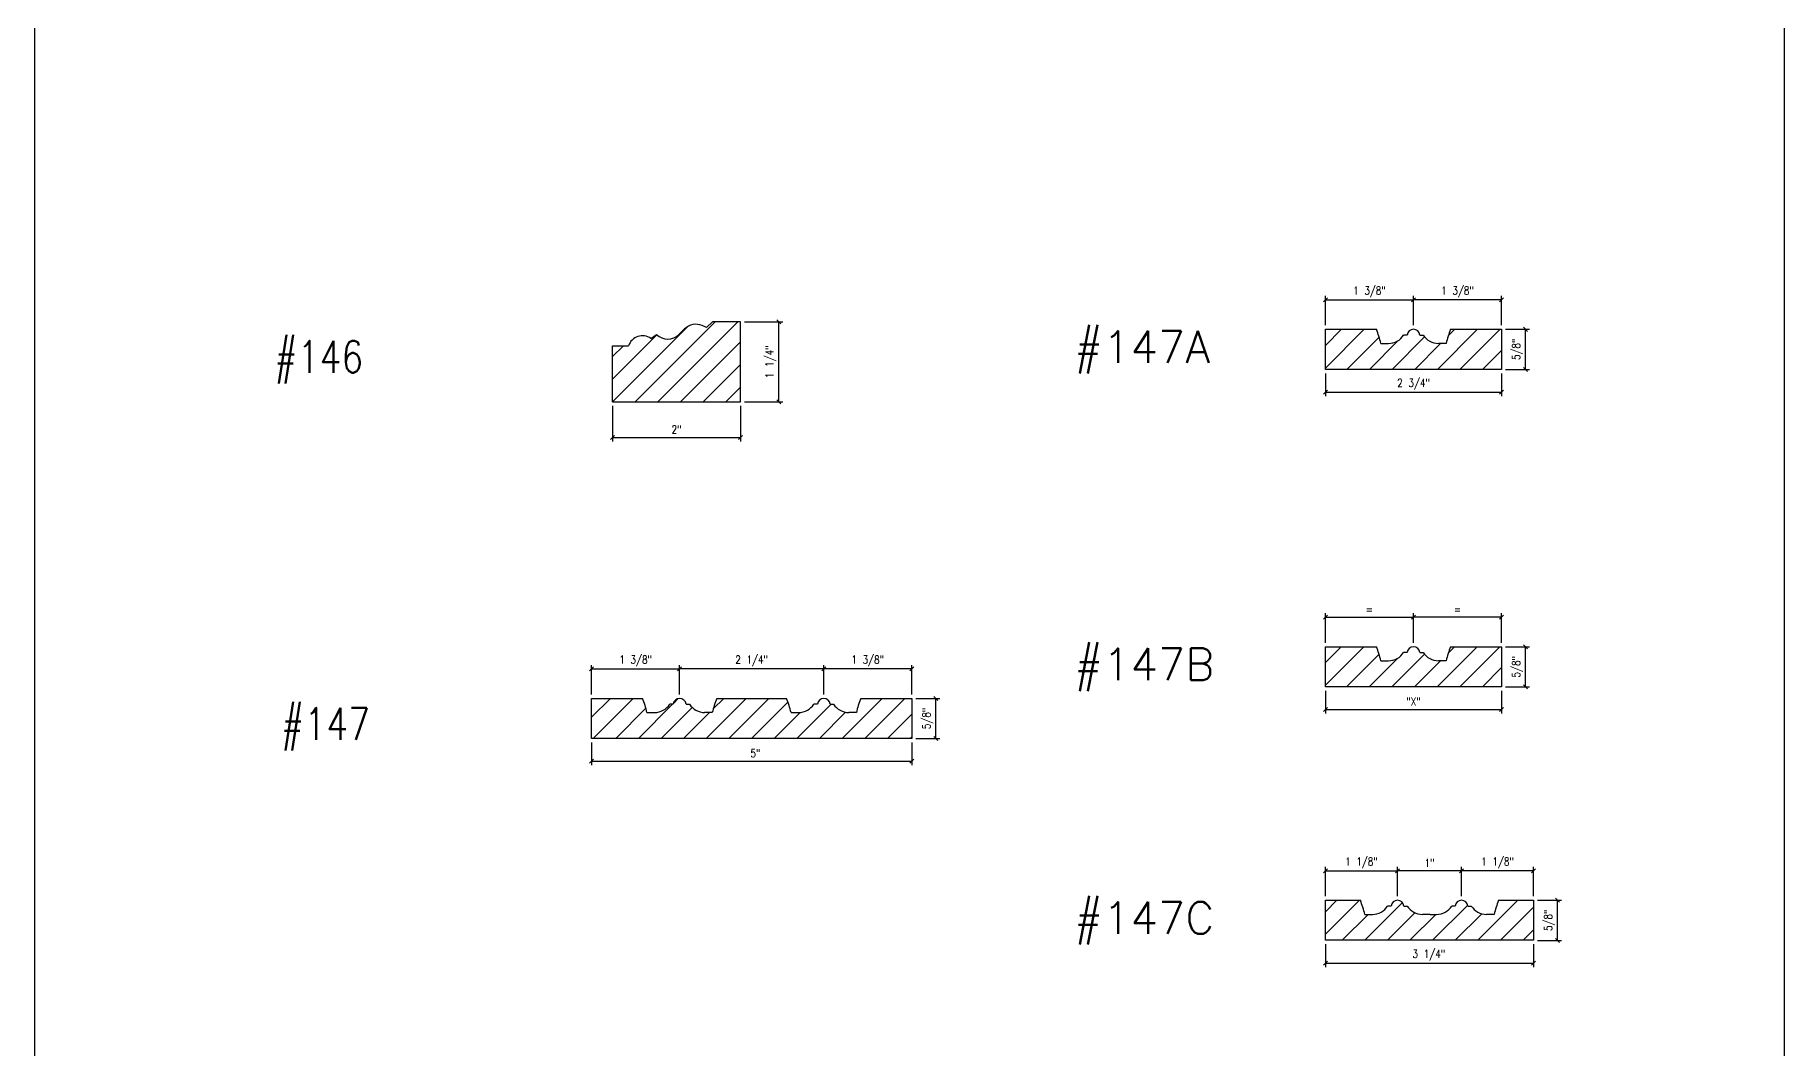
# Model space of a CAD drawing. Header units: inches. Extents: x 1985 to 11287, y 379 to 3234.
# Drawn here: x 7775.65 to 7802.96, y 1679.75 to 1695.58 of the extents above; entities that cross this region are included whole.
import ezdxf

# ---------------------------------------------------------------- set-up
doc = ezdxf.new("R2010")
doc.units = ezdxf.units.IN
doc.header["$MEASUREMENT"] = 0
doc.layers.get('0').update_dxf_attribs({"linetype": 'CONTINUOUS'})
doc.layers.get('Defpoints').update_dxf_attribs({"linetype": 'CONTINUOUS'})
for name, color, linetype in [('COTE1-1 99', 7, 'CONTINUOUS'), ('detail 99', 30, 'CONTINUOUS'), ('hatch 99', 1, 'CONTINUOUS'), ('separation 99', 3, 'CONTINUOUS'), ('wood detail 99', 7, 'CONTINUOUS')]:
    doc.layers.add(name, color=color, linetype=linetype)
doc.styles.get("Standard").update_dxf_attribs({"font": 'txt.shx', "width": 0.8})
doc.dimstyles.new('Muntin', dxfattribs={"dimtxt": 0.125, "dimasz": 0.0625, "dimexe": 0.0625, "dimexo": 0.0625, "dimgap": 0.0625, "dimtad": 1, "dimdec": 5, "dimzin": 0, "dimdsep": 46, "dimlunit": 5, "dimtxsty": 'Standard', "dimblk": 'OBLIQUE', "dimcen": 0.125, "dimclrd": 1, "dimclre": 1, "dimadec": 1, "dimazin": 0, "dimtfac": 0.375, "dimtdec": 5, "dimtmove": 0, "dimatfit": 3, "dimldrblk": 'OBLIQUE', "dimfxl": 1, "dimfrac": 2, "dimtolj": 1, "dimtzin": 0, "dimarcsym": 0})
pattern_1 = [(45, (591.37228, -1146.60747), (-0.176776695, 0.176776695), [])]

# ---------------------------------------------------------------- blocks, each defined once
blk = doc.blocks.new('_OBLIQUE')
at = {"color": 0, "linetype": 'ByBlock'}
blk.add_line((-0.5, -0.5), (0.5, 0.5), dxfattribs=at)
blk = doc.blocks.new('*D71')
at = {"layer": 'COTE1-1 99', "color": 1, "lineweight": -2, "transparency": 16777216}
for p, q in [((7784.339, 1684.532), (7784.339, 1684.176)), ((7789.339, 1684.532), (7789.339, 1684.176)), ((7784.339, 1684.238), (7789.339, 1684.238))]:
    blk.add_line(p, q, dxfattribs=at)
at = {"layer": 'Defpoints', "color": 0, "transparency": 16777216}
for p in [(7784.339, 1684.595), (7789.339, 1684.595), (7789.339, 1684.238)]:
    blk.add_point(p, dxfattribs=at)
at = {"layer": 'COTE1-1 99', "color": 1, "lineweight": -2, "transparency": 16777216, "xscale": 0.0625, "yscale": 0.0625, "zscale": 0.0625, "rotation": 180}
blk.add_blockref('_OBLIQUE', (7784.339, 1684.238), dxfattribs=at)
at = {"layer": 'COTE1-1 99', "color": 1, "lineweight": -2, "transparency": 16777216, "xscale": 0.0625, "yscale": 0.0625, "zscale": 0.0625}
blk.add_blockref('_OBLIQUE', (7789.339, 1684.238), dxfattribs=at)
at = {"layer": 'COTE1-1 99', "color": 0, "transparency": 16777216, "insert": (7786.899, 1684.363), "char_height": 0.125, "attachment_point": 5}
blk.add_mtext('\\A1;5"', dxfattribs=at)
blk = doc.blocks.new('*D72')
at = {"layer": 'COTE1-1 99', "color": 1, "lineweight": -2, "transparency": 16777216}
for p, q in [((7789.402, 1685.22), (7789.777, 1685.22)), ((7789.714, 1684.595), (7789.714, 1685.22)), ((7789.402, 1684.595), (7789.777, 1684.595))]:
    blk.add_line(p, q, dxfattribs=at)
at = {"layer": 'Defpoints', "color": 0, "transparency": 16777216}
for p in [(7789.339, 1685.22), (7789.714, 1685.22), (7789.339, 1684.595)]:
    blk.add_point(p, dxfattribs=at)
at = {"layer": 'COTE1-1 99', "color": 1, "lineweight": -2, "transparency": 16777216, "xscale": 0.0625, "yscale": 0.0625, "zscale": 0.0625}
for p, rotation in [((7789.714, 1685.22), 90), ((7789.714, 1684.595), 270)]:
    blk.add_blockref('_OBLIQUE', p, dxfattribs=dict(at, rotation=rotation))
at = {"layer": 'COTE1-1 99', "color": 0, "transparency": 16777216, "insert": (7789.589, 1684.907), "char_height": 0.125, "attachment_point": 5, "rotation": 90}
blk.add_mtext('\\A1;5/8"', dxfattribs=at)
blk = doc.blocks.new('*D73')
at = {"layer": 'COTE1-1 99', "color": 1, "lineweight": -2, "transparency": 16777216}
for p, q in [((7784.339, 1685.282), (7784.339, 1685.741)), ((7784.339, 1685.679), (7785.714, 1685.679)), ((7785.714, 1685.282), (7785.714, 1685.741))]:
    blk.add_line(p, q, dxfattribs=at)
at = {"layer": 'Defpoints', "color": 0, "transparency": 16777216}
for p in [(7785.714, 1685.679), (7784.339, 1685.22), (7785.714, 1685.22)]:
    blk.add_point(p, dxfattribs=at)
at = {"layer": 'COTE1-1 99', "color": 1, "lineweight": -2, "transparency": 16777216, "xscale": 0.0625, "yscale": 0.0625, "zscale": 0.0625, "rotation": 180}
blk.add_blockref('_OBLIQUE', (7784.339, 1685.679), dxfattribs=at)
at = {"layer": 'COTE1-1 99', "color": 1, "lineweight": -2, "transparency": 16777216, "xscale": 0.0625, "yscale": 0.0625, "zscale": 0.0625}
blk.add_blockref('_OBLIQUE', (7785.714, 1685.679), dxfattribs=at)
at = {"layer": 'COTE1-1 99', "color": 0, "transparency": 16777216, "insert": (7785.027, 1685.804), "char_height": 0.125, "attachment_point": 5}
blk.add_mtext('\\A1;1 3/8"', dxfattribs=at)
blk = doc.blocks.new('*D74')
at = {"layer": 'COTE1-1 99', "color": 1, "lineweight": -2, "transparency": 16777216}
for p, q in [((7787.964, 1685.282), (7787.964, 1685.741)), ((7789.339, 1685.679), (7787.964, 1685.679)), ((7789.339, 1685.282), (7789.339, 1685.741))]:
    blk.add_line(p, q, dxfattribs=at)
at = {"layer": 'Defpoints', "color": 0, "transparency": 16777216}
for p in [(7787.964, 1685.679), (7787.964, 1685.22), (7789.339, 1685.22)]:
    blk.add_point(p, dxfattribs=at)
at = {"layer": 'COTE1-1 99', "color": 1, "lineweight": -2, "transparency": 16777216, "xscale": 0.0625, "yscale": 0.0625, "zscale": 0.0625, "rotation": 180}
blk.add_blockref('_OBLIQUE', (7787.964, 1685.679), dxfattribs=at)
at = {"layer": 'COTE1-1 99', "color": 1, "lineweight": -2, "transparency": 16777216, "xscale": 0.0625, "yscale": 0.0625, "zscale": 0.0625}
blk.add_blockref('_OBLIQUE', (7789.339, 1685.679), dxfattribs=at)
at = {"layer": 'COTE1-1 99', "color": 0, "transparency": 16777216, "insert": (7788.652, 1685.804), "char_height": 0.125, "attachment_point": 5}
blk.add_mtext('\\A1;1 3/8"', dxfattribs=at)
blk = doc.blocks.new('*D75')
at = {"layer": 'COTE1-1 99', "color": 1, "lineweight": -2, "transparency": 16777216}
for p, q in [((7785.714, 1685.282), (7785.714, 1685.741)), ((7787.964, 1685.679), (7785.714, 1685.679)), ((7787.964, 1685.282), (7787.964, 1685.741))]:
    blk.add_line(p, q, dxfattribs=at)
at = {"layer": 'Defpoints', "color": 0, "transparency": 16777216}
for p in [(7785.714, 1685.679), (7785.714, 1685.22), (7787.964, 1685.22)]:
    blk.add_point(p, dxfattribs=at)
at = {"layer": 'COTE1-1 99', "color": 1, "lineweight": -2, "transparency": 16777216, "xscale": 0.0625, "yscale": 0.0625, "zscale": 0.0625, "rotation": 180}
blk.add_blockref('_OBLIQUE', (7785.714, 1685.679), dxfattribs=at)
at = {"layer": 'COTE1-1 99', "color": 1, "lineweight": -2, "transparency": 16777216, "xscale": 0.0625, "yscale": 0.0625, "zscale": 0.0625}
blk.add_blockref('_OBLIQUE', (7787.964, 1685.679), dxfattribs=at)
at = {"layer": 'COTE1-1 99', "color": 0, "transparency": 16777216, "insert": (7786.839, 1685.804), "char_height": 0.125, "attachment_point": 5}
blk.add_mtext('\\A1;2 1/4"', dxfattribs=at)
blk = doc.blocks.new('*D76')
at = {"layer": 'COTE1-1 99', "color": 1, "lineweight": -2, "transparency": 16777216}
for p, q in [((7784.666, 1689.787), (7784.666, 1689.23)), ((7786.666, 1689.787), (7786.666, 1689.23)), ((7784.666, 1689.293), (7786.666, 1689.293))]:
    blk.add_line(p, q, dxfattribs=at)
at = {"layer": 'Defpoints', "color": 0, "transparency": 16777216}
for p in [(7784.666, 1689.849), (7786.666, 1689.849), (7786.666, 1689.293)]:
    blk.add_point(p, dxfattribs=at)
at = {"layer": 'COTE1-1 99', "color": 1, "lineweight": -2, "transparency": 16777216, "xscale": 0.0625, "yscale": 0.0625, "zscale": 0.0625, "rotation": 180}
blk.add_blockref('_OBLIQUE', (7784.666, 1689.293), dxfattribs=at)
at = {"layer": 'COTE1-1 99', "color": 1, "lineweight": -2, "transparency": 16777216, "xscale": 0.0625, "yscale": 0.0625, "zscale": 0.0625}
blk.add_blockref('_OBLIQUE', (7786.666, 1689.293), dxfattribs=at)
at = {"layer": 'COTE1-1 99', "color": 0, "transparency": 16777216, "insert": (7785.666, 1689.418), "char_height": 0.125, "attachment_point": 5}
blk.add_mtext('\\A1;2"', dxfattribs=at)
blk = doc.blocks.new('*D77')
at = {"layer": 'COTE1-1 99', "color": 1, "lineweight": -2, "transparency": 16777216}
for p, q in [((7786.729, 1691.099), (7787.326, 1691.099)), ((7787.264, 1689.849), (7787.264, 1691.099)), ((7786.729, 1689.849), (7787.326, 1689.849))]:
    blk.add_line(p, q, dxfattribs=at)
at = {"layer": 'Defpoints', "color": 0, "transparency": 16777216}
for p in [(7786.666, 1691.099), (7787.264, 1691.099), (7786.666, 1689.849)]:
    blk.add_point(p, dxfattribs=at)
at = {"layer": 'COTE1-1 99', "color": 1, "lineweight": -2, "transparency": 16777216, "xscale": 0.0625, "yscale": 0.0625, "zscale": 0.0625}
for p, rotation in [((7787.264, 1691.099), 90), ((7787.264, 1689.849), 270)]:
    blk.add_blockref('_OBLIQUE', p, dxfattribs=dict(at, rotation=rotation))
at = {"layer": 'COTE1-1 99', "color": 0, "transparency": 16777216, "insert": (7787.139, 1690.474), "char_height": 0.125, "attachment_point": 5, "rotation": 90}
blk.add_mtext('\\A1;1 1/4"', dxfattribs=at)
blk = doc.blocks.new('*D62')
at = {"layer": 'COTE1-1 99', "color": 1, "lineweight": -2, "transparency": 16777216}
for p, q in [((7795.801, 1681.381), (7795.801, 1681.024)), ((7799.051, 1681.381), (7799.051, 1681.024)), ((7795.801, 1681.087), (7799.051, 1681.087))]:
    blk.add_line(p, q, dxfattribs=at)
at = {"layer": 'Defpoints', "color": 0, "transparency": 16777216}
for p in [(7795.801, 1681.443), (7799.051, 1681.443), (7799.051, 1681.087)]:
    blk.add_point(p, dxfattribs=at)
at = {"layer": 'COTE1-1 99', "color": 1, "lineweight": -2, "transparency": 16777216, "xscale": 0.0625, "yscale": 0.0625, "zscale": 0.0625, "rotation": 180}
blk.add_blockref('_OBLIQUE', (7795.801, 1681.087), dxfattribs=at)
at = {"layer": 'COTE1-1 99', "color": 1, "lineweight": -2, "transparency": 16777216, "xscale": 0.0625, "yscale": 0.0625, "zscale": 0.0625}
blk.add_blockref('_OBLIQUE', (7799.051, 1681.087), dxfattribs=at)
at = {"layer": 'COTE1-1 99', "color": 0, "transparency": 16777216, "insert": (7797.416, 1681.212), "char_height": 0.125, "attachment_point": 5}
blk.add_mtext('\\A1;3 1/4"', dxfattribs=at)
blk = doc.blocks.new('*D63')
at = {"layer": 'COTE1-1 99', "color": 1, "lineweight": -2, "transparency": 16777216}
for p, q in [((7799.113, 1682.068), (7799.488, 1682.068)), ((7799.425, 1681.443), (7799.425, 1682.068)), ((7799.113, 1681.443), (7799.488, 1681.443))]:
    blk.add_line(p, q, dxfattribs=at)
at = {"layer": 'Defpoints', "color": 0, "transparency": 16777216}
for p in [(7799.051, 1682.068), (7799.425, 1682.068), (7799.051, 1681.443)]:
    blk.add_point(p, dxfattribs=at)
at = {"layer": 'COTE1-1 99', "color": 1, "lineweight": -2, "transparency": 16777216, "xscale": 0.0625, "yscale": 0.0625, "zscale": 0.0625}
for p, rotation in [((7799.425, 1682.068), 90), ((7799.425, 1681.443), 270)]:
    blk.add_blockref('_OBLIQUE', p, dxfattribs=dict(at, rotation=rotation))
at = {"layer": 'COTE1-1 99', "color": 0, "transparency": 16777216, "insert": (7799.3, 1681.756), "char_height": 0.125, "attachment_point": 5, "rotation": 90}
blk.add_mtext('\\A1;5/8"', dxfattribs=at)
blk = doc.blocks.new('*D64')
at = {"layer": 'COTE1-1 99', "color": 1, "lineweight": -2, "transparency": 16777216}
for p, q in [((7795.801, 1682.131), (7795.801, 1682.59)), ((7795.801, 1682.527), (7796.926, 1682.527)), ((7796.926, 1682.131), (7796.926, 1682.59))]:
    blk.add_line(p, q, dxfattribs=at)
at = {"layer": 'Defpoints', "color": 0, "transparency": 16777216}
for p in [(7796.926, 1682.527), (7795.801, 1682.068), (7796.926, 1682.068)]:
    blk.add_point(p, dxfattribs=at)
at = {"layer": 'COTE1-1 99', "color": 1, "lineweight": -2, "transparency": 16777216, "xscale": 0.0625, "yscale": 0.0625, "zscale": 0.0625, "rotation": 180}
blk.add_blockref('_OBLIQUE', (7795.801, 1682.527), dxfattribs=at)
at = {"layer": 'COTE1-1 99', "color": 1, "lineweight": -2, "transparency": 16777216, "xscale": 0.0625, "yscale": 0.0625, "zscale": 0.0625}
blk.add_blockref('_OBLIQUE', (7796.926, 1682.527), dxfattribs=at)
at = {"layer": 'COTE1-1 99', "color": 0, "transparency": 16777216, "insert": (7796.363, 1682.652), "char_height": 0.125, "attachment_point": 5}
blk.add_mtext('\\A1;1 1/8"', dxfattribs=at)
blk = doc.blocks.new('*D65')
at = {"layer": 'COTE1-1 99', "color": 1, "lineweight": -2, "transparency": 16777216}
for p, q in [((7797.926, 1682.131), (7797.926, 1682.59)), ((7799.051, 1682.527), (7797.926, 1682.527)), ((7799.051, 1682.131), (7799.051, 1682.59))]:
    blk.add_line(p, q, dxfattribs=at)
at = {"layer": 'Defpoints', "color": 0, "transparency": 16777216}
for p in [(7797.926, 1682.527), (7797.926, 1682.068), (7799.051, 1682.068)]:
    blk.add_point(p, dxfattribs=at)
at = {"layer": 'COTE1-1 99', "color": 1, "lineweight": -2, "transparency": 16777216, "xscale": 0.0625, "yscale": 0.0625, "zscale": 0.0625, "rotation": 180}
blk.add_blockref('_OBLIQUE', (7797.926, 1682.527), dxfattribs=at)
at = {"layer": 'COTE1-1 99', "color": 1, "lineweight": -2, "transparency": 16777216, "xscale": 0.0625, "yscale": 0.0625, "zscale": 0.0625}
blk.add_blockref('_OBLIQUE', (7799.051, 1682.527), dxfattribs=at)
at = {"layer": 'COTE1-1 99', "color": 0, "transparency": 16777216, "insert": (7798.488, 1682.652), "char_height": 0.125, "attachment_point": 5}
blk.add_mtext('\\A1;1 1/8"', dxfattribs=at)
blk = doc.blocks.new('*D66')
at = {"layer": 'COTE1-1 99', "color": 1, "lineweight": -2, "transparency": 16777216}
for p, q in [((7796.926, 1682.131), (7796.926, 1682.59)), ((7797.926, 1682.527), (7796.926, 1682.527)), ((7797.926, 1682.131), (7797.926, 1682.59))]:
    blk.add_line(p, q, dxfattribs=at)
at = {"layer": 'Defpoints', "color": 0, "transparency": 16777216}
for p in [(7796.926, 1682.527), (7796.926, 1682.068), (7797.926, 1682.068)]:
    blk.add_point(p, dxfattribs=at)
at = {"layer": 'COTE1-1 99', "color": 1, "lineweight": -2, "transparency": 16777216, "xscale": 0.0625, "yscale": 0.0625, "zscale": 0.0625, "rotation": 180}
blk.add_blockref('_OBLIQUE', (7796.926, 1682.527), dxfattribs=at)
at = {"layer": 'COTE1-1 99', "color": 1, "lineweight": -2, "transparency": 16777216, "xscale": 0.0625, "yscale": 0.0625, "zscale": 0.0625}
blk.add_blockref('_OBLIQUE', (7797.926, 1682.527), dxfattribs=at)
at = {"layer": 'COTE1-1 99', "color": 0, "transparency": 16777216, "insert": (7797.426, 1682.652), "char_height": 0.125, "attachment_point": 5}
blk.add_mtext('\\A1;1"', dxfattribs=at)
blk = doc.blocks.new('*D67')
at = {"layer": 'COTE1-1 99', "color": 1, "lineweight": -2, "transparency": 16777216}
for p, q in [((7795.801, 1685.339), (7795.801, 1684.983)), ((7798.551, 1685.339), (7798.551, 1684.983)), ((7795.801, 1685.045), (7798.551, 1685.045))]:
    blk.add_line(p, q, dxfattribs=at)
at = {"layer": 'Defpoints', "color": 0, "transparency": 16777216}
for p in [(7795.801, 1685.402), (7798.551, 1685.402), (7798.551, 1685.045)]:
    blk.add_point(p, dxfattribs=at)
at = {"layer": 'COTE1-1 99', "color": 1, "lineweight": -2, "transparency": 16777216, "xscale": 0.0625, "yscale": 0.0625, "zscale": 0.0625, "rotation": 180}
blk.add_blockref('_OBLIQUE', (7795.801, 1685.045), dxfattribs=at)
at = {"layer": 'COTE1-1 99', "color": 1, "lineweight": -2, "transparency": 16777216, "xscale": 0.0625, "yscale": 0.0625, "zscale": 0.0625}
blk.add_blockref('_OBLIQUE', (7798.551, 1685.045), dxfattribs=at)
at = {"layer": 'COTE1-1 99', "color": 0, "transparency": 16777216, "insert": (7797.176, 1685.17), "char_height": 0.125, "attachment_point": 5}
blk.add_mtext('\\A1;"X"', dxfattribs=at)
blk = doc.blocks.new('*D68')
at = {"layer": 'COTE1-1 99', "color": 1, "lineweight": -2, "transparency": 16777216}
for p, q in [((7798.613, 1686.027), (7798.988, 1686.027)), ((7798.925, 1685.402), (7798.925, 1686.027)), ((7798.613, 1685.402), (7798.988, 1685.402))]:
    blk.add_line(p, q, dxfattribs=at)
at = {"layer": 'Defpoints', "color": 0, "transparency": 16777216}
for p in [(7798.551, 1686.027), (7798.925, 1686.027), (7798.551, 1685.402)]:
    blk.add_point(p, dxfattribs=at)
at = {"layer": 'COTE1-1 99', "color": 1, "lineweight": -2, "transparency": 16777216, "xscale": 0.0625, "yscale": 0.0625, "zscale": 0.0625}
for p, rotation in [((7798.925, 1686.027), 90), ((7798.925, 1685.402), 270)]:
    blk.add_blockref('_OBLIQUE', p, dxfattribs=dict(at, rotation=rotation))
at = {"layer": 'COTE1-1 99', "color": 0, "transparency": 16777216, "insert": (7798.8, 1685.714), "char_height": 0.125, "attachment_point": 5, "rotation": 90}
blk.add_mtext('\\A1;5/8"', dxfattribs=at)
blk = doc.blocks.new('*D69')
at = {"layer": 'COTE1-1 99', "color": 1, "lineweight": -2, "transparency": 16777216}
for p, q in [((7795.801, 1686.089), (7795.801, 1686.548)), ((7795.801, 1686.486), (7797.176, 1686.486)), ((7797.176, 1686.089), (7797.176, 1686.548))]:
    blk.add_line(p, q, dxfattribs=at)
at = {"layer": 'Defpoints', "color": 0, "transparency": 16777216}
for p in [(7797.176, 1686.486), (7795.801, 1686.027), (7797.176, 1686.027)]:
    blk.add_point(p, dxfattribs=at)
at = {"layer": 'COTE1-1 99', "color": 1, "lineweight": -2, "transparency": 16777216, "xscale": 0.0625, "yscale": 0.0625, "zscale": 0.0625, "rotation": 180}
blk.add_blockref('_OBLIQUE', (7795.801, 1686.486), dxfattribs=at)
at = {"layer": 'COTE1-1 99', "color": 1, "lineweight": -2, "transparency": 16777216, "xscale": 0.0625, "yscale": 0.0625, "zscale": 0.0625}
blk.add_blockref('_OBLIQUE', (7797.176, 1686.486), dxfattribs=at)
at = {"layer": 'COTE1-1 99', "color": 0, "transparency": 16777216, "insert": (7796.488, 1686.611), "char_height": 0.125, "attachment_point": 5}
blk.add_mtext('\\A1;=', dxfattribs=at)
blk = doc.blocks.new('*D70')
at = {"layer": 'COTE1-1 99', "color": 1, "lineweight": -2, "transparency": 16777216}
for p, q in [((7797.176, 1686.089), (7797.176, 1686.548)), ((7798.551, 1686.486), (7797.176, 1686.486)), ((7798.551, 1686.089), (7798.551, 1686.548))]:
    blk.add_line(p, q, dxfattribs=at)
at = {"layer": 'Defpoints', "color": 0, "transparency": 16777216}
for p in [(7797.176, 1686.486), (7797.176, 1686.027), (7798.551, 1686.027)]:
    blk.add_point(p, dxfattribs=at)
at = {"layer": 'COTE1-1 99', "color": 1, "lineweight": -2, "transparency": 16777216, "xscale": 0.0625, "yscale": 0.0625, "zscale": 0.0625, "rotation": 180}
blk.add_blockref('_OBLIQUE', (7797.176, 1686.486), dxfattribs=at)
at = {"layer": 'COTE1-1 99', "color": 1, "lineweight": -2, "transparency": 16777216, "xscale": 0.0625, "yscale": 0.0625, "zscale": 0.0625}
blk.add_blockref('_OBLIQUE', (7798.551, 1686.486), dxfattribs=at)
at = {"layer": 'COTE1-1 99', "color": 0, "transparency": 16777216, "insert": (7797.863, 1686.611), "char_height": 0.125, "attachment_point": 5}
blk.add_mtext('\\A1;=', dxfattribs=at)
blk = doc.blocks.new('*D53')
at = {"layer": 'COTE1-1 99', "color": 1, "lineweight": -2, "transparency": 16777216}
for p, q in [((7795.801, 1690.294), (7795.801, 1689.937)), ((7798.551, 1690.294), (7798.551, 1689.937)), ((7795.801, 1689.999), (7798.551, 1689.999))]:
    blk.add_line(p, q, dxfattribs=at)
at = {"layer": 'Defpoints', "color": 0, "transparency": 16777216}
for p in [(7795.801, 1690.356), (7798.551, 1690.356), (7798.551, 1689.999)]:
    blk.add_point(p, dxfattribs=at)
at = {"layer": 'COTE1-1 99', "color": 1, "lineweight": -2, "transparency": 16777216, "xscale": 0.0625, "yscale": 0.0625, "zscale": 0.0625, "rotation": 180}
blk.add_blockref('_OBLIQUE', (7795.801, 1689.999), dxfattribs=at)
at = {"layer": 'COTE1-1 99', "color": 1, "lineweight": -2, "transparency": 16777216, "xscale": 0.0625, "yscale": 0.0625, "zscale": 0.0625}
blk.add_blockref('_OBLIQUE', (7798.551, 1689.999), dxfattribs=at)
at = {"layer": 'COTE1-1 99', "color": 0, "transparency": 16777216, "insert": (7797.176, 1690.124), "char_height": 0.125, "attachment_point": 5}
blk.add_mtext('\\A1;2 3/4"', dxfattribs=at)
blk = doc.blocks.new('*D54')
at = {"layer": 'COTE1-1 99', "color": 1, "lineweight": -2, "transparency": 16777216}
for p, q in [((7798.613, 1690.981), (7798.988, 1690.981)), ((7798.925, 1690.356), (7798.925, 1690.981)), ((7798.613, 1690.356), (7798.988, 1690.356))]:
    blk.add_line(p, q, dxfattribs=at)
at = {"layer": 'Defpoints', "color": 0, "transparency": 16777216}
for p in [(7798.551, 1690.981), (7798.925, 1690.981), (7798.551, 1690.356)]:
    blk.add_point(p, dxfattribs=at)
at = {"layer": 'COTE1-1 99', "color": 1, "lineweight": -2, "transparency": 16777216, "xscale": 0.0625, "yscale": 0.0625, "zscale": 0.0625}
for p, rotation in [((7798.925, 1690.981), 90), ((7798.925, 1690.356), 270)]:
    blk.add_blockref('_OBLIQUE', p, dxfattribs=dict(at, rotation=rotation))
at = {"layer": 'COTE1-1 99', "color": 0, "transparency": 16777216, "insert": (7798.8, 1690.669), "char_height": 0.125, "attachment_point": 5, "rotation": 90}
blk.add_mtext('\\A1;5/8"', dxfattribs=at)
blk = doc.blocks.new('*D55')
at = {"layer": 'COTE1-1 99', "color": 1, "lineweight": -2, "transparency": 16777216}
for p, q in [((7795.801, 1691.044), (7795.801, 1691.502)), ((7797.176, 1691.044), (7797.176, 1691.502)), ((7795.801, 1691.44), (7797.176, 1691.44))]:
    blk.add_line(p, q, dxfattribs=at)
at = {"layer": 'Defpoints', "color": 0, "transparency": 16777216}
for p in [(7797.176, 1691.44), (7795.801, 1690.981), (7797.176, 1690.981)]:
    blk.add_point(p, dxfattribs=at)
at = {"layer": 'COTE1-1 99', "color": 1, "lineweight": -2, "transparency": 16777216, "xscale": 0.0625, "yscale": 0.0625, "zscale": 0.0625, "rotation": 180}
blk.add_blockref('_OBLIQUE', (7795.801, 1691.44), dxfattribs=at)
at = {"layer": 'COTE1-1 99', "color": 1, "lineweight": -2, "transparency": 16777216, "xscale": 0.0625, "yscale": 0.0625, "zscale": 0.0625}
blk.add_blockref('_OBLIQUE', (7797.176, 1691.44), dxfattribs=at)
at = {"layer": 'COTE1-1 99', "color": 0, "transparency": 16777216, "insert": (7796.488, 1691.565), "char_height": 0.125, "attachment_point": 5}
blk.add_mtext('\\A1;1 3/8"', dxfattribs=at)
blk = doc.blocks.new('*D56')
at = {"layer": 'COTE1-1 99', "color": 1, "lineweight": -2, "transparency": 16777216}
for p, q in [((7797.176, 1691.044), (7797.176, 1691.502)), ((7798.551, 1691.044), (7798.551, 1691.502)), ((7798.551, 1691.44), (7797.176, 1691.44))]:
    blk.add_line(p, q, dxfattribs=at)
at = {"layer": 'Defpoints', "color": 0, "transparency": 16777216}
for p in [(7797.176, 1691.44), (7797.176, 1690.981), (7798.551, 1690.981)]:
    blk.add_point(p, dxfattribs=at)
at = {"layer": 'COTE1-1 99', "color": 1, "lineweight": -2, "transparency": 16777216, "xscale": 0.0625, "yscale": 0.0625, "zscale": 0.0625, "rotation": 180}
blk.add_blockref('_OBLIQUE', (7797.176, 1691.44), dxfattribs=at)
at = {"layer": 'COTE1-1 99', "color": 1, "lineweight": -2, "transparency": 16777216, "xscale": 0.0625, "yscale": 0.0625, "zscale": 0.0625}
blk.add_blockref('_OBLIQUE', (7798.551, 1691.44), dxfattribs=at)
at = {"layer": 'COTE1-1 99', "color": 0, "transparency": 16777216, "insert": (7797.863, 1691.565), "char_height": 0.125, "attachment_point": 5}
blk.add_mtext('\\A1;1 3/8"', dxfattribs=at)

msp = doc.modelspace()

# ---------------------------------------------------------------- hatches: boundary and pattern name
at = {"layer": 'hatch 99'}
h = msp.add_hatch(dxfattribs=at)
h.set_pattern_fill('ANSI31', color=256, scale=2, style=0)
h.set_pattern_definition(pattern_1)
h.paths.add_polyline_path([(7786.666053, 1691.099389), (7786.228553, 1691.099389), (7786.134053, 1691.009389), (7786.06451, 1691.039185, 0.303776634), (7785.791146, 1690.988015), (7785.703357, 1690.902055, -0.408064694), (7785.353553, 1690.899389), (7785.266053, 1690.839559, 0.496125995), (7784.916053, 1690.724389), (7784.666053, 1690.724389), (7784.666053, 1689.849389), (7786.666053, 1689.849389)])
h = msp.add_hatch(dxfattribs=at)
h.set_pattern_fill('ANSI31', color=256, scale=2, style=0)
h.set_pattern_definition(pattern_1)
h.paths.add_polyline_path([(7795.800843, 1690.981107), (7795.800843, 1690.356107), (7798.550843, 1690.356107), (7798.550843, 1690.981107), (7797.755807, 1690.981107, 0.038533308), (7797.685843, 1690.761107), (7797.566277, 1690.761107, -0.256140243), (7797.329159, 1690.891107), (7797.275342, 1690.891107, 0.904534034), (7797.076344, 1690.891107), (7797.022527, 1690.891107, -0.256140243), (7796.785409, 1690.761107), (7796.665843, 1690.761107, 0.038533308), (7796.595879, 1690.981107)])
h = msp.add_hatch(dxfattribs=at)
h.set_pattern_fill('ANSI31', color=256, scale=2, style=0)
h.set_pattern_definition(pattern_1)
h.paths.add_polyline_path([(7798.550843, 1685.401963), (7798.550843, 1686.026963), (7797.755807, 1686.026963, 0.038533308), (7797.685843, 1685.806963), (7797.566277, 1685.806963, -0.256140243), (7797.329159, 1685.936963), (7797.275342, 1685.936963, 0.904534034), (7797.076344, 1685.936963), (7797.022527, 1685.936963, -0.256140243), (7796.785409, 1685.806963), (7796.665843, 1685.806963, 0.038533308), (7796.595879, 1686.026963), (7795.800843, 1686.026963), (7795.800843, 1685.401963)])
h = msp.add_hatch(dxfattribs=at)
h.set_pattern_fill('ANSI31', color=256, scale=2, style=0)
h.set_pattern_definition(pattern_1)
h.paths.add_polyline_path([(7786.29438, 1685.219883, 0.038533308), (7786.224416, 1684.999883), (7786.104851, 1684.999883, -0.256140243), (7785.867732, 1685.129883), (7785.813915, 1685.129883, 0.904534034), (7785.614917, 1685.129883), (7785.5611, 1685.129883, -0.256140243), (7785.323982, 1684.999883), (7785.204416, 1684.999883, 0.038533308), (7785.134452, 1685.219883), (7784.339416, 1685.219883), (7784.339416, 1684.594883), (7789.339416, 1684.594883), (7789.339416, 1685.219883), (7788.54438, 1685.219883, 0.038533308), (7788.474416, 1684.999883), (7788.354851, 1684.999883, -0.256140243), (7788.117732, 1685.129883), (7788.063915, 1685.129883, 0.904534034), (7787.864917, 1685.129883), (7787.8111, 1685.129883, -0.256140243), (7787.573982, 1684.999883), (7787.454416, 1684.999883, 0.038533308), (7787.384452, 1685.219883)])
h = msp.add_hatch(dxfattribs=at)
h.set_pattern_fill('ANSI31', color=256, scale=2, style=0)
h.set_pattern_definition(pattern_1)
h.paths.add_polyline_path([(7799.050843, 1681.443425), (7799.050843, 1682.068425), (7798.505807, 1682.068425, 0.038533308), (7798.435843, 1681.848425), (7798.316277, 1681.848425, -0.256140243), (7798.079159, 1681.978425), (7798.025342, 1681.978425, 0.904534034), (7797.826344, 1681.978425), (7797.772527, 1681.978425, -0.256140243), (7797.535409, 1681.848425), (7797.435843, 1681.848425), (7797.316277, 1681.848425, -0.256140243), (7797.079159, 1681.978425), (7797.025342, 1681.978425, 0.904534034), (7796.826344, 1681.978425), (7796.772527, 1681.978425, -0.256140243), (7796.535409, 1681.848425), (7796.415843, 1681.848425, 0.038533308), (7796.345879, 1682.068425), (7795.800843, 1682.068425), (7795.800843, 1681.443425)])

# ---------------------------------------------------------------- linework, layer by layer
at = {"layer": 'separation 99'}
msp.add_lwpolyline([(7775.64569, 1711.403795), (7802.963084, 1711.403795), (7802.963084, 1664.198388), (7775.64569, 1664.198388)], close=True, dxfattribs=at)
at = {"layer": 'wood detail 99'}
for p, q in [((7785.700635, 1690.899389), (7785.791146, 1690.988015)), ((7786.134053, 1691.009389), (7786.06451, 1691.039185)), ((7786.134053, 1691.009389), (7786.228553, 1691.099389)), ((7786.666053, 1691.099389), (7786.228553, 1691.099389)), ((7786.666053, 1689.849389), (7786.666053, 1691.099389)), ((7795.800843, 1690.356107), (7795.800843, 1690.981107)), ((7795.800843, 1690.981107), (7796.595879, 1690.981107)), ((7797.755807, 1690.981107), (7798.550843, 1690.981107)), ((7798.550843, 1690.981107), (7798.550843, 1690.356107)), ((7784.666053, 1689.849389), (7784.666053, 1690.724389)), ((7784.666053, 1690.724389), (7784.916053, 1690.724389)), ((7785.266053, 1690.839559), (7785.353553, 1690.899389)), ((7796.665843, 1690.761107), (7796.785409, 1690.761107)), ((7797.076344, 1690.891107), (7797.022527, 1690.891107)), ((7797.275342, 1690.891107), (7797.329159, 1690.891107)), ((7797.685843, 1690.761107), (7797.566277, 1690.761107)), ((7798.550843, 1690.356107), (7795.800843, 1690.356107)), ((7784.666053, 1689.849389), (7786.666053, 1689.849389)), ((7795.800843, 1685.401963), (7795.800843, 1686.026963)), ((7795.800843, 1686.026963), (7796.595879, 1686.026963)), ((7796.665843, 1685.806963), (7796.785409, 1685.806963)), ((7797.076344, 1685.936963), (7797.022527, 1685.936963)), ((7797.275342, 1685.936963), (7797.329159, 1685.936963)), ((7797.685843, 1685.806963), (7797.566277, 1685.806963)), ((7797.755807, 1686.026963), (7798.550843, 1686.026963)), ((7798.550843, 1686.026963), (7798.550843, 1685.401963)), ((7784.339416, 1684.594883), (7784.339416, 1685.219883)), ((7784.339416, 1685.219883), (7785.134452, 1685.219883)), ((7786.29438, 1685.219883), (7787.384452, 1685.219883)), ((7788.54438, 1685.219883), (7789.339416, 1685.219883)), ((7789.339416, 1685.219883), (7789.339416, 1684.594883)), ((7798.550843, 1685.401963), (7795.800843, 1685.401963)), ((7785.204416, 1684.999883), (7785.323982, 1684.999883)), ((7785.614917, 1685.129883), (7785.5611, 1685.129883)), ((7785.813915, 1685.129883), (7785.867732, 1685.129883)), ((7786.224416, 1684.999883), (7786.104851, 1684.999883)), ((7787.454416, 1684.999883), (7787.573982, 1684.999883)), ((7787.864917, 1685.129883), (7787.8111, 1685.129883)), ((7788.063915, 1685.129883), (7788.117732, 1685.129883)), ((7788.474416, 1684.999883), (7788.354851, 1684.999883)), ((7789.339416, 1684.594883), (7784.339416, 1684.594883)), ((7795.800843, 1681.443425), (7795.800843, 1682.068425)), ((7795.800843, 1682.068425), (7796.345879, 1682.068425)), ((7796.826344, 1681.978425), (7796.772527, 1681.978425)), ((7797.025342, 1681.978425), (7797.079159, 1681.978425)), ((7797.826344, 1681.978425), (7797.772527, 1681.978425)), ((7798.025342, 1681.978425), (7798.079159, 1681.978425)), ((7798.505807, 1682.068425), (7799.050843, 1682.068425)), ((7799.050843, 1682.068425), (7799.050843, 1681.443425)), ((7796.415843, 1681.848425), (7796.535409, 1681.848425)), ((7797.435843, 1681.848425), (7797.316277, 1681.848425)), ((7797.435843, 1681.848425), (7797.535409, 1681.848425)), ((7798.435843, 1681.848425), (7798.316277, 1681.848425)), ((7799.050843, 1681.443425), (7795.800843, 1681.443425))]:
    msp.add_line(p, q, dxfattribs=at)
for centre, radius, start, end in [((7785.966053, 1690.809389), 0.25, 66.807051, 134.3972743), ((7795.205644, 1690.417861), 1.5, 13.2282434, 22.0550601), ((7797.175843, 1690.881107), 0.1, 5.7391705, 174.2608295), ((7799.146042, 1690.417861), 1.5, 157.9449399, 166.7717566), ((7785.134803, 1690.649018), 0.23137, 55.4397713, 160.9885908), ((7785.527094, 1691.079343), 0.25, 226.0394185, 314.8339671), ((7796.785409, 1691.042357), 0.28125, 270, 327.4675097), ((7797.566277, 1691.042357), 0.28125, 212.5324903, 270), ((7795.205644, 1685.463717), 1.5, 13.2282434, 22.0550601), ((7796.785409, 1686.088213), 0.28125, 270, 327.4675097), ((7797.175843, 1685.926963), 0.1, 5.7391705, 174.2608295), ((7797.566277, 1686.088213), 0.28125, 212.5324903, 270), ((7799.146042, 1685.463717), 1.5, 157.9449399, 166.7717566), ((7783.744217, 1684.656636), 1.5, 13.2282434, 22.0550601), ((7785.714416, 1685.119883), 0.1, 5.7391705, 174.2608295), ((7787.684616, 1684.656636), 1.5, 157.9449399, 166.7717566), ((7785.994217, 1684.656636), 1.5, 13.2282434, 22.0550601), ((7787.964416, 1685.119883), 0.1, 5.7391705, 174.2608295), ((7789.934616, 1684.656636), 1.5, 157.9449399, 166.7717566), ((7785.323982, 1685.281133), 0.28125, 270, 327.4675097), ((7786.104851, 1685.281133), 0.28125, 212.5324903, 270), ((7787.573982, 1685.281133), 0.28125, 270, 327.4675097), ((7788.354851, 1685.281133), 0.28125, 212.5324903, 270), ((7794.955644, 1681.505179), 1.5, 13.2282434, 22.0550601), ((7796.535409, 1682.129675), 0.28125, 270, 327.4675097), ((7796.925843, 1681.968425), 0.1, 5.7391705, 174.2608295), ((7797.316277, 1682.129675), 0.28125, 212.5324903, 270), ((7797.535409, 1682.129675), 0.28125, 270, 327.4675097), ((7797.925843, 1681.968425), 0.1, 5.7391705, 174.2608295), ((7798.316277, 1682.129675), 0.28125, 212.5324903, 270), ((7799.896042, 1681.505179), 1.5, 157.9449399, 166.7717566)]:
    msp.add_arc(centre, radius, start, end, dxfattribs=at)

# ---------------------------------------------------------------- texts
at = {"layer": 'detail 99'}
for s, p in [('#147A', (7791.877072, 1690.456107)), ('#147B', (7791.877072, 1685.501963)), ('#147C', (7791.877072, 1681.543425))]:
    msp.add_text(s, height=0.5, dxfattribs=at).set_placement(p)
at = {"layer": 'detail 99', "char_height": 0.5, "width": 2.69666263, "attachment_point": 1}
for s, insert in [('#146', (7779.384704, 1690.802336)), ('#147', (7779.490895, 1685.073224))]:
    msp.add_mtext(s, dxfattribs=dict(at, insert=insert))

# ---------------------------------------------------------------- dimensions: what is measured, and where the dimension line sits
at = {"layer": 'COTE1-1 99'}
for base, p1, p2, picture, middle in [((7797.175843, 1691.439967), (7795.800843, 1690.981107), (7797.175843, 1690.981107), '*D55', (7796.488343, 1691.564967)), ((7797.175843, 1691.439967), (7798.550843, 1690.981107), (7797.175843, 1690.981107), '*D56', (7797.863343, 1691.564967)), ((7786.666053, 1689.292714), (7784.666053, 1689.849389), (7786.666053, 1689.849389), '*D76', (7785.666053, 1689.417714)), ((7785.714416, 1685.678742), (7784.339416, 1685.219883), (7785.714416, 1685.219883), '*D73', (7785.026916, 1685.803742)), ((7785.714416, 1685.678742), (7787.964416, 1685.219883), (7785.714416, 1685.219883), '*D75', (7786.839416, 1685.803742)), ((7787.964416, 1685.678742), (7789.339416, 1685.219883), (7787.964416, 1685.219883), '*D74', (7788.651916, 1685.803742)), ((7796.925843, 1682.527285), (7795.800843, 1682.068425), (7796.925843, 1682.068425), '*D64', (7796.363343, 1682.652285)), ((7797.925843, 1682.527285), (7799.050843, 1682.068425), (7797.925843, 1682.068425), '*D65', (7798.488343, 1682.652285)), ((7796.925843, 1682.527285), (7797.925843, 1682.068425), (7796.925843, 1682.068425), '*D66', (7797.425843, 1682.652285))]:
    dim = msp.add_linear_dim(base=base, p1=p1, p2=p2, dimstyle='Muntin', override={"dimpost": '"'}, dxfattribs=at)
    dim.commit()
    dim.dimension.update_dxf_attribs({"geometry": picture, "text_midpoint": middle})
for base, p1, p2, picture, middle in [((7787.26392, 1691.099389), (7786.666053, 1689.849389), (7786.666053, 1691.099389), '*D77', (7787.13892, 1690.474389)), ((7798.925441, 1690.981107), (7798.550843, 1690.356107), (7798.550843, 1690.981107), '*D54', (7798.800441, 1690.668607)), ((7798.925441, 1686.026963), (7798.550843, 1685.401963), (7798.550843, 1686.026963), '*D68', (7798.800441, 1685.714463)), ((7789.714014, 1685.219883), (7789.339416, 1684.594883), (7789.339416, 1685.219883), '*D72', (7789.589014, 1684.907383)), ((7799.425441, 1682.068425), (7799.050843, 1681.443425), (7799.050843, 1682.068425), '*D63', (7799.300441, 1681.755925))]:
    dim = msp.add_linear_dim(base=base, p1=p1, p2=p2, angle=90, dimstyle='Muntin', override={"dimpost": '"'}, dxfattribs=at)
    dim.commit()
    dim.dimension.update_dxf_attribs({"geometry": picture, "text_midpoint": middle})
for base, p1, p2, picture, middle in [((7798.550843, 1689.999384), (7795.800843, 1690.356107), (7798.550843, 1690.356107), '*D53', (7797.175843, 1689.999384)), ((7789.339416, 1684.23816), (7784.339416, 1684.594883), (7789.339416, 1684.594883), '*D71', (7786.899416, 1684.23816)), ((7799.050843, 1681.086702), (7795.800843, 1681.443425), (7799.050843, 1681.443425), '*D62', (7797.415843, 1681.086702))]:
    dim = msp.add_linear_dim(base=base, p1=p1, p2=p2, dimstyle='Muntin', override={"dimpost": '"'}, dxfattribs=at)
    dim.commit()
    dim.dimension.update_dxf_attribs({"geometry": picture, "text_midpoint": middle, "dimtype": 160})
for p1, picture, middle in [((7795.800843, 1686.026963), '*D69', (7796.488343, 1686.610823)), ((7798.550843, 1686.026963), '*D70', (7797.863343, 1686.610823))]:
    dim = msp.add_linear_dim(base=(7797.175843, 1686.485823), p1=p1, p2=(7797.175843, 1686.026963), text='=', dimstyle='Muntin', override={"dimpost": '"'}, dxfattribs=at)
    dim.commit()
    dim.dimension.update_dxf_attribs({"geometry": picture, "text_midpoint": middle})
dim = msp.add_linear_dim(base=(7798.550843, 1685.04524), p1=(7795.800843, 1685.401963), p2=(7798.550843, 1685.401963), text='"X"', dimstyle='Muntin', override={"dimpost": '"'}, dxfattribs=at)
dim.commit()
dim.dimension.update_dxf_attribs({"geometry": '*D67', "text_midpoint": (7797.175843, 1685.04524), "dimtype": 160})

doc.saveas('drawing.dxf')
